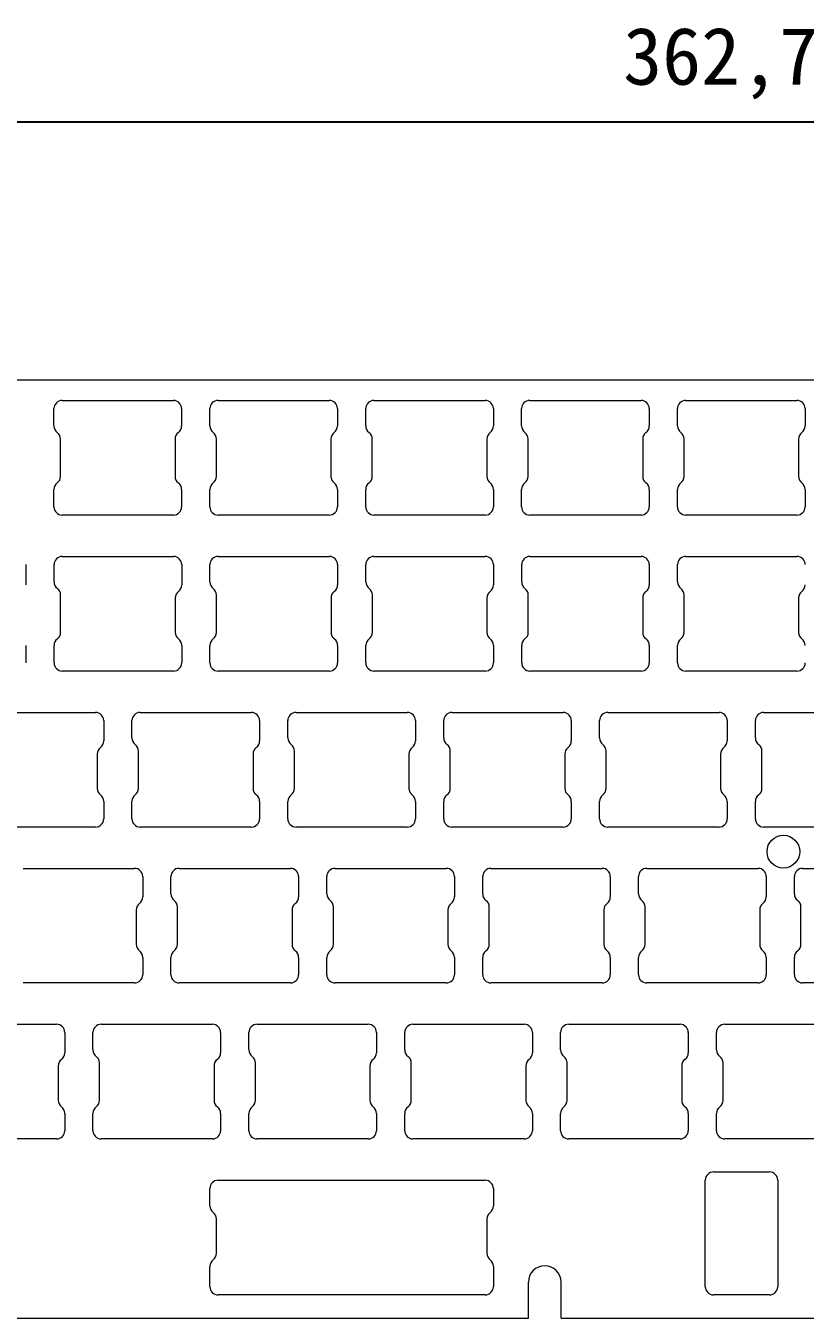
# Model space of a CAD drawing. Header units: millimetres. Extents: x 199 to 380, y 203 to 346.
# Drawn here: x 246.1 to 293.8, y 203.3 to 282.2 of the extents above; entities that cross this region are included whole.
import ezdxf

# ---------------------------------------------------------------- set-up
doc = ezdxf.new("R2010")
doc.units = ezdxf.units.MM
doc.header["$PDSIZE"] = -1
doc.linetypes.add('SLD-实线', pattern=[0])
doc.dimstyles.new('ISO-25', dxfattribs={"dimtxt": 2.5, "dimasz": 2.5, "dimexe": 1.25, "dimexo": 0.625, "dimtad": 1, "dimtxsty": 'Standard', "dimcen": 2.5, "dimadec": 0, "dimazin": 0, "dimtfac": 1, "dimtmove": 0, "dimatfit": 3, "dimfxl": 0, "dimarcsym": 0})

# ---------------------------------------------------------------- blocks, each defined once
blk = doc.blocks.new('*D1')
at = {"color": 0, "lineweight": -2}
for p, q in [((199.097, 241.388), (199.097, 278.333)), ((380.461, 231.913), (380.461, 278.333)), ((203.177, 276.333), (376.381, 276.333))]:
    blk.add_line(p, q, dxfattribs=at)
at = {"color": 0}
for points in [[(203.177, 277.013), (203.177, 275.653), (199.097, 276.333)], [(376.381, 277.013), (376.381, 275.653), (380.461, 276.333)]]:
    blk.add_solid(points, dxfattribs=at)
at = {"layer": 'Defpoints', "color": 0}
for p in [(380.461, 276.333), (199.097, 241.388), (380.461, 231.913)]:
    blk.add_point(p, dxfattribs=at)
at = {"color": 0, "insert": (289.779, 279.899), "char_height": 3.5, "attachment_point": 5}
blk.add_mtext('362,73', dxfattribs=at)

msp = doc.modelspace()

# ---------------------------------------------------------------- linework, layer by layer
at = {"color": 7, "linetype": 'SLD-实线', "lineweight": 15}
for p, q in [((379.4614, 260.551), (200.0971, 260.551)), ((248.3533, 259.3202), (255.1528, 259.3202)), ((257.8783, 259.3202), (264.6778, 259.3202)), ((267.4033, 259.3202), (274.2028, 259.3202)), ((276.9283, 259.3202), (283.7278, 259.3202)), ((286.4533, 259.3202), (293.2528, 259.3202)), ((247.8533, 257.7603), (247.8533, 258.8202)), ((255.6528, 258.8202), (255.6528, 257.7603)), ((257.3783, 257.7603), (257.3783, 258.8202)), ((265.1778, 258.8202), (265.1778, 257.7603)), ((266.9033, 257.7603), (266.9033, 258.8202)), ((274.7028, 258.8202), (274.7028, 257.7603)), ((276.4283, 257.7603), (276.4283, 258.8202)), ((284.2278, 258.8202), (284.2278, 257.7603)), ((285.9533, 257.7603), (285.9533, 258.8202)), ((293.7528, 258.8202), (293.7528, 257.7603)), ((248.2538, 254.6811), (248.2538, 256.9598)), ((255.2522, 256.9598), (255.2522, 254.6811)), ((257.7788, 254.6811), (257.7788, 256.9598)), ((264.7772, 256.9598), (264.7772, 254.6811)), ((267.3038, 254.6811), (267.3038, 256.9598)), ((274.3022, 256.9598), (274.3022, 254.6811)), ((276.8288, 254.6811), (276.8288, 256.9598)), ((283.8272, 256.9598), (283.8272, 254.6811)), ((286.3538, 254.6811), (286.3538, 256.9598)), ((293.3522, 256.9598), (293.3522, 254.6811)), ((247.8533, 252.8202), (247.8533, 253.8807)), ((255.6528, 253.8807), (255.6528, 252.8202)), ((257.3783, 252.8202), (257.3783, 253.8807)), ((265.1778, 253.8807), (265.1778, 252.8201)), ((266.9033, 252.8202), (266.9033, 253.8807)), ((274.7028, 253.8807), (274.7028, 252.8201)), ((276.4283, 252.8202), (276.4283, 253.8807)), ((284.2278, 253.8807), (284.2278, 252.8202)), ((285.9533, 252.8202), (285.9533, 253.8807)), ((293.7528, 253.8807), (293.7528, 252.8201)), ((255.1528, 252.3202), (248.3532, 252.3202)), ((264.6778, 252.3202), (257.8782, 252.3202)), ((274.2028, 252.3202), (267.4032, 252.3202)), ((283.7278, 252.3202), (276.9282, 252.3202)), ((293.2528, 252.3202), (286.4532, 252.3202)), ((248.3576, 249.7956), (255.1571, 249.7956)), ((257.8826, 249.7956), (264.6821, 249.7956)), ((267.4075, 249.7956), (274.2071, 249.7956)), ((276.9326, 249.7956), (283.7321, 249.7956)), ((286.4576, 249.7956), (293.2571, 249.7956)), ((246.1321, 249.2956), (246.1321, 248.0552)), ((247.8576, 248.2357), (247.8576, 249.2956)), ((255.6571, 249.2956), (255.6571, 248.0552)), ((257.3826, 248.2357), (257.3826, 249.2957)), ((265.1821, 249.2956), (265.1821, 248.0552)), ((266.9076, 248.2357), (266.9076, 249.2956)), ((274.7071, 249.2956), (274.7071, 248.0552)), ((276.4326, 248.2357), (276.4326, 249.2956)), ((284.2321, 249.2956), (284.2321, 248.0552)), ((285.9576, 248.2357), (285.9576, 249.2957)), ((248.2581, 245.1566), (248.2581, 247.4353)), ((255.2581, 247.256), (255.2581, 245.1557)), ((257.7831, 245.1566), (257.7831, 247.4353)), ((264.7831, 247.256), (264.7831, 245.1557)), ((267.3081, 245.1566), (267.3081, 247.4353)), ((274.3081, 247.256), (274.3081, 245.1557)), ((276.8331, 245.1566), (276.8331, 247.4353)), ((283.8331, 247.256), (283.8331, 245.1557)), ((286.3581, 245.1566), (286.3581, 247.4353)), ((293.3581, 247.256), (293.3581, 245.1557)), ((246.1321, 244.3565), (246.1321, 243.2956)), ((247.8576, 243.2956), (247.8576, 244.3561)), ((255.6571, 244.3565), (255.6571, 243.2956)), ((257.3826, 243.2956), (257.3826, 244.3561)), ((265.1821, 244.3565), (265.1821, 243.2956)), ((266.9076, 243.2956), (266.9076, 244.3561)), ((274.7071, 244.3565), (274.7071, 243.2956)), ((276.4326, 243.2956), (276.4326, 244.3561)), ((284.2321, 244.3565), (284.2321, 243.2956)), ((285.9576, 243.2956), (285.9576, 244.3561)), ((255.1571, 242.7956), (248.3575, 242.7956)), ((264.6821, 242.7956), (257.8825, 242.7956)), ((274.2071, 242.7956), (267.4075, 242.7956)), ((283.7321, 242.7956), (276.9325, 242.7956)), ((293.2571, 242.7956), (286.4575, 242.7956)), ((243.5923, 240.2683), (250.3919, 240.2683)), ((253.1173, 240.2683), (259.9169, 240.2683)), ((262.6423, 240.2683), (269.4419, 240.2683)), ((272.1673, 240.2683), (278.9669, 240.2683)), ((281.6923, 240.2683), (288.4919, 240.2683)), ((291.2173, 240.2683), (298.0169, 240.2683)), ((250.8918, 239.7683), (250.8918, 238.5279)), ((252.6173, 238.7084), (252.6173, 239.7683)), ((260.4168, 239.7683), (260.4168, 238.5279)), ((262.1423, 238.7084), (262.1423, 239.7683)), ((269.9418, 239.7683), (269.9418, 238.5279)), ((271.6673, 238.7084), (271.6673, 239.7683)), ((279.4668, 239.7683), (279.4668, 238.5279)), ((281.1923, 238.7084), (281.1923, 239.7683)), ((288.9918, 239.7683), (288.9918, 238.5279)), ((290.7173, 238.7084), (290.7173, 239.7683)), ((250.4929, 237.7287), (250.4929, 235.6283)), ((253.0179, 235.6292), (253.0179, 237.908)), ((260.0179, 237.7287), (260.0179, 235.6283)), ((262.5429, 235.6292), (262.5429, 237.908)), ((269.5429, 237.7287), (269.5429, 235.6283)), ((272.0679, 235.6292), (272.0679, 237.908)), ((279.0679, 237.7287), (279.0679, 235.6283)), ((281.5929, 235.6292), (281.5929, 237.908)), ((288.5929, 237.7287), (288.5929, 235.6283)), ((291.1179, 235.6292), (291.1179, 237.908)), ((250.8918, 234.8291), (250.8918, 233.7683)), ((252.6173, 233.7683), (252.6173, 234.8288)), ((260.4168, 234.8291), (260.4168, 233.7683)), ((262.1423, 233.7683), (262.1423, 234.8288)), ((269.9418, 234.8291), (269.9418, 233.7683)), ((271.6673, 233.7683), (271.6673, 234.8288)), ((279.4668, 234.8291), (279.4668, 233.7683)), ((281.1923, 233.7683), (281.1923, 234.8288)), ((288.9918, 234.8291), (288.9918, 233.7683)), ((290.7173, 233.7683), (290.7173, 234.8288)), ((250.3918, 233.2683), (243.5923, 233.2683)), ((259.9169, 233.2683), (253.1173, 233.2683)), ((269.4418, 233.2683), (262.6423, 233.2683)), ((278.9668, 233.2683), (272.1673, 233.2683)), ((288.4918, 233.2683), (281.6923, 233.2683)), ((298.0168, 233.2683), (291.2173, 233.2683)), ((245.9761, 230.7457), (252.7757, 230.7457)), ((255.5011, 230.7457), (262.3007, 230.7457)), ((265.0261, 230.7457), (271.8257, 230.7457)), ((274.5511, 230.7457), (281.3507, 230.7457)), ((284.0761, 230.7457), (290.8757, 230.7457)), ((293.6011, 230.7457), (300.4007, 230.7457)), ((253.2757, 230.2457), (253.2757, 229.0053)), ((255.0011, 229.1858), (255.0011, 230.2457)), ((262.8007, 230.2457), (262.8007, 229.0053)), ((264.5261, 229.1858), (264.5261, 230.2457)), ((272.3257, 230.2457), (272.3257, 229.0053)), ((274.0511, 229.1858), (274.0511, 230.2457)), ((281.8507, 230.2457), (281.8507, 229.0053)), ((283.5761, 229.1858), (283.5761, 230.2457)), ((291.3757, 230.2457), (291.3757, 229.0053)), ((293.1011, 229.1858), (293.1011, 230.2457)), ((252.8767, 228.2061), (252.8767, 226.1057)), ((255.4017, 226.1066), (255.4017, 228.3853)), ((262.4017, 228.2061), (262.4017, 226.1057)), ((264.9267, 226.1066), (264.9267, 228.3853)), ((271.9267, 228.2061), (271.9267, 226.1057)), ((274.4517, 226.1066), (274.4517, 228.3853)), ((281.4517, 228.2061), (281.4517, 226.1057)), ((283.9767, 226.1066), (283.9767, 228.3853)), ((290.9767, 228.2061), (290.9767, 226.1057)), ((293.5017, 226.1066), (293.5017, 228.3853)), ((253.2757, 225.3065), (253.2757, 224.2456)), ((255.0011, 224.2457), (255.0011, 225.3062)), ((262.8007, 225.3065), (262.8007, 224.2456)), ((264.5261, 224.2457), (264.5261, 225.3062)), ((272.3257, 225.3065), (272.3257, 224.2456)), ((274.0511, 224.2456), (274.0511, 225.3062)), ((281.8507, 225.3065), (281.8507, 224.2456)), ((283.5761, 224.2456), (283.5761, 225.3062)), ((291.3757, 225.3065), (291.3757, 224.2456)), ((293.1011, 224.2457), (293.1011, 225.3062)), ((252.7757, 223.7457), (245.9761, 223.7457)), ((262.3007, 223.7457), (255.5011, 223.7457)), ((271.8257, 223.7457), (265.0261, 223.7457)), ((281.3507, 223.7457), (274.5511, 223.7457)), ((290.8757, 223.7457), (284.0761, 223.7457)), ((300.4007, 223.7457), (293.6011, 223.7457)), ((241.2115, 221.2207), (248.011, 221.2207)), ((250.7365, 221.2207), (257.536, 221.2207)), ((260.2615, 221.2207), (267.0611, 221.2207)), ((269.7865, 221.2207), (276.5861, 221.2207)), ((279.3115, 221.2207), (286.111, 221.2207)), ((288.8365, 221.2207), (295.6361, 221.2207)), ((248.511, 220.7207), (248.511, 219.4803)), ((250.2365, 219.6608), (250.2365, 220.7207)), ((258.036, 220.7207), (258.036, 219.4803)), ((259.7615, 219.6608), (259.7615, 220.7207)), ((267.561, 220.7207), (267.561, 219.4803)), ((269.2865, 219.6608), (269.2865, 220.7207)), ((277.086, 220.7207), (277.086, 219.4803)), ((278.8115, 219.6608), (278.8115, 220.7207)), ((286.611, 220.7207), (286.611, 219.4803)), ((288.3365, 219.6608), (288.3365, 220.7207)), ((248.1121, 218.6811), (248.1121, 216.5808)), ((250.6371, 216.5817), (250.6371, 218.8604)), ((257.6371, 218.6811), (257.6371, 216.5808)), ((260.1621, 216.5817), (260.1621, 218.8604)), ((267.1621, 218.6811), (267.1621, 216.5808)), ((269.6871, 216.5817), (269.6871, 218.8604)), ((276.6871, 218.6811), (276.6871, 216.5808)), ((279.2121, 216.5817), (279.2121, 218.8604)), ((286.2121, 218.6811), (286.2121, 216.5808)), ((288.7371, 216.5817), (288.7371, 218.8604)), ((248.511, 215.7816), (248.511, 214.7207)), ((250.2365, 214.7207), (250.2365, 215.7812)), ((258.036, 215.7816), (258.036, 214.7207)), ((259.7615, 214.7207), (259.7615, 215.7812)), ((267.561, 215.7816), (267.561, 214.7207)), ((269.2865, 214.7207), (269.2865, 215.7812)), ((277.086, 215.7816), (277.086, 214.7207)), ((278.8115, 214.7207), (278.8115, 215.7812)), ((286.611, 215.7816), (286.611, 214.7207)), ((288.3365, 214.7207), (288.3365, 215.7812)), ((248.011, 214.2207), (241.2115, 214.2207)), ((257.536, 214.2207), (250.7365, 214.2207)), ((267.061, 214.2207), (260.2615, 214.2207)), ((276.586, 214.2207), (269.7865, 214.2207)), ((286.111, 214.2207), (279.3115, 214.2207)), ((295.636, 214.2207), (288.8365, 214.2207)), ((257.8781, 211.6958), (274.2039, 211.6958)), ((287.6541, 205.1957), (287.6541, 211.7022)), ((288.1541, 212.2022), (291.5789, 212.2022)), ((292.0788, 211.7022), (292.0788, 205.1956)), ((257.3781, 210.1357), (257.3781, 211.1958)), ((274.7039, 211.1958), (274.7039, 210.1356)), ((257.7786, 207.2351), (257.7786, 209.3354)), ((274.3041, 209.3359), (274.3041, 207.2351)), ((257.3781, 205.1957), (257.3781, 206.4348)), ((274.704, 206.4352), (274.704, 205.1958)), ((276.8405, 203.276), (276.8405, 205.4755)), ((278.8405, 203.276), (278.8405, 205.4755)), ((274.2039, 204.6957), (257.8781, 204.6957)), ((291.5788, 204.6957), (288.154, 204.6957)), ((212.9155, 203.276), (276.8405, 203.276)), ((278.8405, 203.276), (341.2478, 203.276))]:
    msp.add_line(p, q, dxfattribs=at)
msp.add_circle((292.4262, 231.7652), 1, dxfattribs=at)
for centre, radius, start, end in [((248.3533, 258.8202), 0.5, 90.000185, 179.99586), ((255.1528, 258.8202), 0.5, 0.000186, 89.998619), ((257.8783, 258.8202), 0.5, 90.000185, 179.99862), ((264.6778, 258.8202), 0.5, 0.000186, 89.995856), ((267.4033, 258.8202), 0.5, 90.000185, 179.99862), ((274.2028, 258.8202), 0.5, 0.000186, 89.998619), ((276.9283, 258.8202), 0.5, 90.000185, 179.99862), ((283.7278, 258.8202), 0.5, 0.000186, 89.998619), ((286.4533, 258.8202), 0.5, 90.000185, 179.99862), ((293.2528, 258.8202), 0.5, 0.001713, 89.998619), ((248.3533, 257.7603), 0.5, 180, 233.17154), ((247.7538, 256.9598), 0.5, 0, 53.17154), ((255.7522, 256.9598), 0.5, 126.82846, 180), ((255.1528, 257.7603), 0.5, 306.82846, 0), ((257.8783, 257.7603), 0.5, 180, 233.17154), ((257.2788, 256.9598), 0.5, 0, 53.17154), ((265.2772, 256.9598), 0.5, 126.82846, 180), ((264.6778, 257.7603), 0.5, 306.82846, 0), ((267.4033, 257.7603), 0.5, 180, 233.17154), ((266.8038, 256.9598), 0.5, 0, 53.17154), ((274.8022, 256.9598), 0.5, 126.82846, 180), ((274.2028, 257.7603), 0.5, 306.82846, 0), ((276.9283, 257.7603), 0.5, 180, 233.17154), ((276.3288, 256.9598), 0.5, 0, 53.17154), ((284.3272, 256.9598), 0.5, 126.82846, 180), ((283.7278, 257.7603), 0.5, 306.82846, 0), ((286.4533, 257.7603), 0.5, 180, 233.17154), ((285.8538, 256.9598), 0.5, 0, 53.17154), ((293.8522, 256.9598), 0.5, 126.82846, 180), ((293.2528, 257.7603), 0.5, 306.82846, 0), ((248.3533, 253.8807), 0.5, 126.82846, 180), ((247.7538, 254.6811), 0.5, 306.82846, 0), ((255.7522, 254.6811), 0.5, 180, 233.17154), ((255.1528, 253.8807), 0.5, 0, 53.17154), ((257.8783, 253.8807), 0.5, 126.82846, 180), ((257.2788, 254.6811), 0.5, 306.82846, 0), ((265.2772, 254.6811), 0.5, 180, 233.17154), ((264.6778, 253.8807), 0.5, 0, 53.17154), ((267.4033, 253.8807), 0.5, 126.82846, 180), ((266.8038, 254.6811), 0.5, 306.82846, 0), ((274.8022, 254.6811), 0.5, 180, 233.17154), ((274.2028, 253.8807), 0.5, 0, 53.17154), ((276.9283, 253.8807), 0.5, 126.82846, 180), ((276.3288, 254.6811), 0.5, 306.82846, 0), ((284.3272, 254.6811), 0.5, 180, 233.17154), ((283.7278, 253.8807), 0.5, 0, 53.17154), ((286.4533, 253.8807), 0.5, 126.82846, 180), ((285.8538, 254.6811), 0.5, 306.82846, 0), ((293.8522, 254.6811), 0.5, 180, 233.17154), ((293.2528, 253.8807), 0.5, 0, 53.17154), ((248.3533, 252.8202), 0.5, 180.001706, 269.995863), ((255.1528, 252.8202), 0.5, 270.000185, 359.998621), ((257.8783, 252.8202), 0.5, 180.000142, 269.998621), ((264.6778, 252.8202), 0.5, 270.000185, 359.995864), ((267.4033, 252.8202), 0.5, 180.000142, 269.998621), ((274.2028, 252.8202), 0.5, 270.001711, 359.995864), ((276.9283, 252.8202), 0.5, 180.001706, 269.995863), ((283.7278, 252.8202), 0.5, 270.000185, 359.998621), ((286.4533, 252.8202), 0.5, 180.000142, 269.998621), ((293.2528, 252.8202), 0.5, 270.001711, 359.995864), ((248.3576, 249.2956), 0.5, 90.000185, 179.99862), ((255.1571, 249.2956), 0.5, 0.000186, 89.998619), ((257.8826, 249.2956), 0.5, 90.000185, 179.99586), ((264.6821, 249.2956), 0.5, 0.001713, 89.995856), ((267.4076, 249.2956), 0.5, 90.001707, 179.99862), ((274.2071, 249.2956), 0.5, 0.000186, 89.998619), ((276.9326, 249.2956), 0.5, 90.000185, 179.99862), ((283.7321, 249.2956), 0.5, 0.000186, 89.998619), ((286.4576, 249.2956), 0.5, 90.000185, 179.99586), ((293.2571, 249.2956), 0.5, 0.001713, 89.995856), ((248.3576, 248.2357), 0.5, 180, 233.17154), ((247.7581, 247.4353), 0.5, 0, 53.17154), ((255.1571, 248.0552), 0.5, 306.945686, 0), ((257.8826, 248.2357), 0.5, 180, 233.17154), ((257.2831, 247.4353), 0.5, 0, 53.17154), ((264.6821, 248.0552), 0.5, 306.945686, 0), ((267.4076, 248.2357), 0.5, 180, 233.17154), ((266.8081, 247.4353), 0.5, 0, 53.17154), ((274.2071, 248.0552), 0.5, 306.945686, 360), ((276.9326, 248.2357), 0.5, 180, 233.17154), ((276.3331, 247.4353), 0.5, 0, 53.17154), ((283.7321, 248.0552), 0.5, 306.945686, 0), ((286.4576, 248.2357), 0.5, 180, 233.17154), ((285.8581, 247.4353), 0.5, 0, 53.17154), ((293.2571, 248.0552), 0.5, 306.945686, 360), ((255.7581, 247.256), 0.5, 126.945686, 180), ((265.2831, 247.256), 0.5, 126.945686, 180), ((274.8081, 247.256), 0.5, 126.945686, 180), ((284.3331, 247.256), 0.5, 126.945686, 180), ((293.8581, 247.256), 0.5, 126.945686, 180), ((248.3576, 244.3561), 0.5, 126.82846, 180), ((247.7581, 245.1566), 0.5, 306.82846, 0), ((255.7581, 245.1557), 0.5, 180, 233.054314), ((255.1571, 244.3565), 0.5, 0, 53.054314), ((257.8826, 244.3561), 0.5, 126.82846, 180), ((257.2831, 245.1566), 0.5, 306.82846, 0), ((265.2831, 245.1557), 0.5, 180, 233.054314), ((264.6821, 244.3565), 0.5, 0, 53.054314), ((267.4076, 244.3561), 0.5, 126.82846, 180), ((266.8081, 245.1566), 0.5, 306.82846, 0), ((274.8081, 245.1557), 0.5, 180, 233.054314), ((274.2071, 244.3565), 0.5, 0, 53.054314), ((276.9326, 244.3561), 0.5, 126.82846, 180), ((276.3331, 245.1566), 0.5, 306.82846, 0), ((284.3331, 245.1557), 0.5, 180, 233.054314), ((283.7321, 244.3565), 0.5, 0, 53.054314), ((286.4576, 244.3561), 0.5, 126.82846, 180), ((285.8581, 245.1566), 0.5, 306.82846, 0), ((293.8581, 245.1557), 0.5, 180, 233.054314), ((293.2571, 244.3565), 0.5, 0, 53.054314), ((248.3576, 243.2956), 0.5, 180.000142, 269.998621), ((255.1571, 243.2956), 0.5, 270.000185, 359.995864), ((257.8826, 243.2956), 0.5, 180.000142, 269.995863), ((264.6821, 243.2956), 0.5, 270.000185, 359.995864), ((267.4076, 243.2956), 0.5, 180.001706, 269.998621), ((274.2071, 243.2956), 0.5, 270.000185, 359.998621), ((276.9326, 243.2956), 0.5, 180.000142, 269.998621), ((283.7321, 243.2956), 0.5, 270.000185, 359.995864), ((286.4576, 243.2956), 0.5, 180.000142, 269.995863), ((293.2571, 243.2956), 0.5, 270.000185, 359.998621), ((250.3918, 239.7683), 0.5, 0.000186, 89.998619), ((253.1173, 239.7683), 0.5, 90.000185, 179.99586), ((259.9168, 239.7683), 0.5, 0.001713, 89.995856), ((262.6423, 239.7683), 0.5, 90.000185, 179.99586), ((269.4418, 239.7683), 0.5, 0.000186, 89.998619), ((272.1673, 239.7683), 0.5, 90.000185, 179.99862), ((278.9668, 239.7683), 0.5, 0.000186, 89.998619), ((281.6923, 239.7683), 0.5, 90.000185, 179.99862), ((288.4918, 239.7683), 0.5, 0.001713, 89.995856), ((291.2173, 239.7683), 0.5, 90.000185, 179.99862), ((250.3918, 238.5279), 0.5, 306.945686, 360), ((253.1173, 238.7084), 0.5, 180, 233.17154), ((259.9168, 238.5279), 0.5, 306.945686, 360), ((262.6423, 238.7084), 0.5, 180, 233.17154), ((269.4418, 238.5279), 0.5, 306.945686, 360), ((272.1673, 238.7084), 0.5, 180, 233.17154), ((278.9668, 238.5279), 0.5, 306.945686, 360), ((281.6923, 238.7084), 0.5, 180, 233.17154), ((288.4918, 238.5279), 0.5, 306.945686, 0), ((291.2173, 238.7084), 0.5, 180, 233.17154), ((250.9929, 237.7287), 0.5, 126.945686, 180), ((252.5179, 237.908), 0.5, 0, 53.17154), ((260.5179, 237.7287), 0.5, 126.945686, 180), ((262.0429, 237.908), 0.5, 0, 53.17154), ((270.0429, 237.7287), 0.5, 126.945686, 180), ((271.5679, 237.908), 0.5, 0, 53.17154), ((279.5679, 237.7287), 0.5, 126.945686, 180), ((281.0929, 237.908), 0.5, 0, 53.17154), ((289.0929, 237.7287), 0.5, 126.945686, 180), ((290.6179, 237.908), 0.5, 0, 53.17154), ((250.9929, 235.6283), 0.5, 180, 233.054314), ((250.3918, 234.8291), 0.5, 0, 53.054314), ((253.1173, 234.8288), 0.5, 126.82846, 180), ((252.5179, 235.6292), 0.5, 306.82846, 0), ((260.5179, 235.6283), 0.5, 180, 233.054314), ((259.9168, 234.8291), 0.5, 0, 53.054314), ((262.6423, 234.8288), 0.5, 126.82846, 180), ((262.0429, 235.6292), 0.5, 306.82846, 0), ((270.0429, 235.6283), 0.5, 180, 233.054314), ((269.4418, 234.8291), 0.5, 0, 53.054314), ((272.1673, 234.8288), 0.5, 126.82846, 180), ((271.5679, 235.6292), 0.5, 306.82846, 0), ((279.5679, 235.6283), 0.5, 180, 233.054314), ((278.9668, 234.8291), 0.5, 0, 53.054314), ((281.6923, 234.8288), 0.5, 126.82846, 180), ((281.0929, 235.6292), 0.5, 306.82846, 0), ((289.0929, 235.6283), 0.5, 180, 233.054314), ((288.4918, 234.8291), 0.5, 0, 53.054314), ((291.2173, 234.8288), 0.5, 126.82846, 180), ((290.6179, 235.6292), 0.5, 306.82846, 0), ((250.3918, 233.7683), 0.5, 270.000185, 359.995864), ((253.1173, 233.7683), 0.5, 180.000142, 269.995863), ((259.9168, 233.7683), 0.5, 270.001711, 359.995864), ((262.6423, 233.7683), 0.5, 180.000142, 269.998621), ((269.4418, 233.7683), 0.5, 270.000185, 359.998621), ((272.1673, 233.7683), 0.5, 180.000142, 269.998621), ((278.9668, 233.7683), 0.5, 270.000185, 359.995864), ((281.6923, 233.7683), 0.5, 180.000142, 269.995863), ((288.4918, 233.7683), 0.5, 270.000185, 359.998621), ((291.2173, 233.7683), 0.5, 180.000142, 269.998621), ((252.7757, 230.2457), 0.5, 0.001713, 89.995856), ((255.5011, 230.2457), 0.5, 90.000185, 179.99586), ((262.3007, 230.2457), 0.5, 0.000186, 89.998619), ((265.0261, 230.2457), 0.5, 90.000185, 179.99862), ((271.8257, 230.2457), 0.5, 0.000186, 89.995856), ((274.5511, 230.2457), 0.5, 90.000185, 179.99862), ((281.3507, 230.2457), 0.5, 0.000186, 89.998619), ((284.0761, 230.2457), 0.5, 90.001707, 179.99586), ((290.8757, 230.2457), 0.5, 0.000186, 89.998619), ((293.6011, 230.2457), 0.5, 90.000185, 179.99862), ((252.7757, 229.0053), 0.5, 306.945686, 360), ((255.5011, 229.1858), 0.5, 180, 233.17154), ((262.3007, 229.0053), 0.5, 306.945686, 0), ((265.0261, 229.1858), 0.5, 180, 233.17154), ((271.8257, 229.0053), 0.5, 306.945686, 0), ((274.5511, 229.1858), 0.5, 180, 233.17154), ((281.3507, 229.0053), 0.5, 306.945686, 0), ((284.0761, 229.1858), 0.5, 180, 233.17154), ((290.8757, 229.0053), 0.5, 306.945686, 0), ((293.6011, 229.1858), 0.5, 180, 233.17154), ((253.3767, 228.2061), 0.5, 126.945686, 180), ((254.9017, 228.3853), 0.5, 360, 53.17154), ((262.9017, 228.2061), 0.5, 126.945686, 180), ((264.4267, 228.3853), 0.5, 360, 53.17154), ((272.4267, 228.2061), 0.5, 126.945686, 180), ((273.9517, 228.3853), 0.5, 360, 53.17154), ((281.9517, 228.2061), 0.5, 126.945686, 180), ((283.4767, 228.3853), 0.5, 0, 53.17154), ((291.4767, 228.2061), 0.5, 126.945686, 180), ((293.0017, 228.3853), 0.5, 0, 53.17154), ((253.3767, 226.1057), 0.5, 180, 233.054314), ((254.9017, 226.1066), 0.5, 306.82846, 0), ((262.9017, 226.1057), 0.5, 180, 233.054314), ((264.4267, 226.1066), 0.5, 306.82846, 0), ((272.4267, 226.1057), 0.5, 180, 233.054314), ((273.9517, 226.1066), 0.5, 306.82846, 0), ((281.9517, 226.1057), 0.5, 180, 233.054314), ((283.4767, 226.1066), 0.5, 306.82846, 0), ((291.4767, 226.1057), 0.5, 180, 233.054314), ((293.0017, 226.1066), 0.5, 306.82846, 0), ((252.7757, 225.3065), 0.5, 0, 53.054314), ((255.5011, 225.3062), 0.5, 126.82846, 180), ((262.3007, 225.3065), 0.5, 0, 53.054314), ((265.0261, 225.3062), 0.5, 126.82846, 180), ((271.8257, 225.3065), 0.5, 0, 53.054314), ((274.5511, 225.3062), 0.5, 126.82846, 180), ((281.3507, 225.3065), 0.5, 0, 53.054314), ((284.0761, 225.3062), 0.5, 126.82846, 180), ((290.8757, 225.3065), 0.5, 0, 53.054314), ((293.6011, 225.3062), 0.5, 126.82846, 180), ((252.7757, 224.2457), 0.5, 270.001711, 359.995864), ((255.5011, 224.2457), 0.5, 180.000142, 269.998621), ((262.3007, 224.2457), 0.5, 270.000185, 359.998621), ((265.0261, 224.2457), 0.5, 180.000142, 269.998621), ((271.8257, 224.2457), 0.5, 270.001711, 359.995864), ((274.5511, 224.2457), 0.5, 180.001706, 269.995863), ((281.3507, 224.2457), 0.5, 270.000185, 359.998621), ((284.0761, 224.2457), 0.5, 180.001706, 269.995863), ((290.8757, 224.2457), 0.5, 270.000185, 359.995864), ((293.6011, 224.2457), 0.5, 180.000142, 269.998621), ((248.011, 220.7207), 0.5, 0.000186, 89.998619), ((250.7365, 220.7207), 0.5, 90.000185, 179.99862), ((257.536, 220.7207), 0.5, 0.000186, 89.998619), ((260.2615, 220.7207), 0.5, 90.000185, 179.99862), ((267.061, 220.7207), 0.5, 0.000186, 89.995856), ((269.7865, 220.7207), 0.5, 90.000185, 179.99862), ((276.586, 220.7207), 0.5, 0.000186, 89.995856), ((279.3115, 220.7207), 0.5, 90.000185, 179.99862), ((286.111, 220.7207), 0.5, 0.000186, 89.998619), ((288.8365, 220.7207), 0.5, 90.001707, 179.99862), ((248.011, 219.4803), 0.5, 306.945686, 0), ((250.7365, 219.6608), 0.5, 180, 233.17154), ((257.536, 219.4803), 0.5, 306.945686, 360), ((260.2615, 219.6608), 0.5, 180, 233.17154), ((267.061, 219.4803), 0.5, 306.945686, 0), ((269.7865, 219.6608), 0.5, 180, 233.17154), ((276.586, 219.4803), 0.5, 306.945686, 0), ((279.3115, 219.6608), 0.5, 180, 233.17154), ((286.111, 219.4803), 0.5, 306.945686, 360), ((288.8365, 219.6608), 0.5, 180, 233.17154), ((248.6121, 218.6811), 0.5, 126.945686, 180), ((250.1371, 218.8604), 0.5, 0, 53.17154), ((258.1371, 218.6811), 0.5, 126.945686, 180), ((259.6621, 218.8604), 0.5, 360, 53.17154), ((267.6621, 218.6811), 0.5, 126.945686, 180), ((269.1871, 218.8604), 0.5, 360, 53.17154), ((277.1871, 218.6811), 0.5, 126.945686, 180), ((278.7121, 218.8604), 0.5, 360, 53.17154), ((286.7121, 218.6811), 0.5, 126.945686, 180), ((288.2371, 218.8604), 0.5, 0, 53.17154), ((248.6121, 216.5808), 0.5, 180, 233.054314), ((250.1371, 216.5817), 0.5, 306.82846, 0), ((258.1371, 216.5808), 0.5, 180, 233.054314), ((259.6621, 216.5817), 0.5, 306.82846, 0), ((267.6621, 216.5808), 0.5, 180, 233.054314), ((269.1871, 216.5817), 0.5, 306.82846, 0), ((277.1871, 216.5808), 0.5, 180, 233.054314), ((278.7121, 216.5817), 0.5, 306.82846, 0), ((286.7121, 216.5808), 0.5, 180, 233.054314), ((288.2371, 216.5817), 0.5, 306.82846, 0), ((248.011, 215.7816), 0.5, 0, 53.054314), ((250.7365, 215.7812), 0.5, 126.82846, 180), ((257.536, 215.7816), 0.5, 0, 53.054314), ((260.2615, 215.7812), 0.5, 126.82846, 180), ((267.061, 215.7816), 0.5, 0, 53.054314), ((269.7865, 215.7812), 0.5, 126.82846, 180), ((276.586, 215.7816), 0.5, 0, 53.054314), ((279.3115, 215.7812), 0.5, 126.82846, 180), ((286.111, 215.7816), 0.5, 0, 53.054314), ((288.8365, 215.7812), 0.5, 126.82846, 180), ((248.011, 214.7207), 0.5, 270.000185, 359.998621), ((250.7365, 214.7207), 0.5, 180.000142, 269.998621), ((257.536, 214.7207), 0.5, 270.000185, 359.995864), ((260.2615, 214.7207), 0.5, 180.000142, 269.998621), ((267.061, 214.7207), 0.5, 270.001711, 359.995864), ((269.7865, 214.7207), 0.5, 180.000142, 269.998621), ((276.586, 214.7207), 0.5, 270.000185, 359.998621), ((279.3115, 214.7207), 0.5, 180.000142, 269.998621), ((286.111, 214.7207), 0.5, 270.001711, 359.995864), ((288.8365, 214.7207), 0.5, 180.000142, 269.998621), ((257.8781, 211.1958), 0.5, 90.000185, 179.99586), ((274.2039, 211.1958), 0.5, 0.001713, 89.995856), ((288.1541, 211.7022), 0.5, 90.000185, 179.99586), ((291.5788, 211.7022), 0.5, 0, 89.995856), ((257.8781, 210.1357), 0.5, 180, 233.165375), ((274.2039, 210.1356), 0.5, 306.871627, 0), ((257.2786, 209.3354), 0.5, 0, 53.165375), ((274.8039, 209.3357), 0.5, 126.871627, 179.975741), ((257.8781, 206.4348), 0.5, 126.834625, 180), ((257.2786, 207.2351), 0.5, 306.834625, 0), ((274.8041, 207.235), 0.5, 180, 233.128373), ((274.204, 206.4351), 0.5, 0.011271, 53.128373), ((277.8405, 205.4755), 1, 0, 180), ((257.8781, 205.1957), 0.5, 180, 270), ((274.2039, 205.1957), 0.5, 270, 0), ((288.1541, 205.1957), 0.5, 180.000142, 269.995863), ((291.5788, 205.1957), 0.5, 270.000185, 359.998621)]:
    msp.add_arc(centre, radius, start, end, dxfattribs=at)

# ---------------------------------------------------------------- dimensions: what is measured, and where the dimension line sits
dim = msp.add_linear_dim(base=(380.4614, 276.3333), p1=(199.097, 241.3882), p2=(380.4614, 231.9135), dimstyle='ISO-25', override={"dimtxt": 3.5, "dimasz": 4.08, "dimexe": 2, "dimexo": 0, "dimgap": 1.524, "dimtih": 1, "dimtoh": 1, "dimlfac": 2, "dimzin": 0, "dimadec": 2, "dimtzin": 0})
dim.commit()
dim.dimension.update_dxf_attribs({"geometry": '*D1', "text_midpoint": (289.7792, 279.8989)})

doc.saveas('drawing.dxf')
